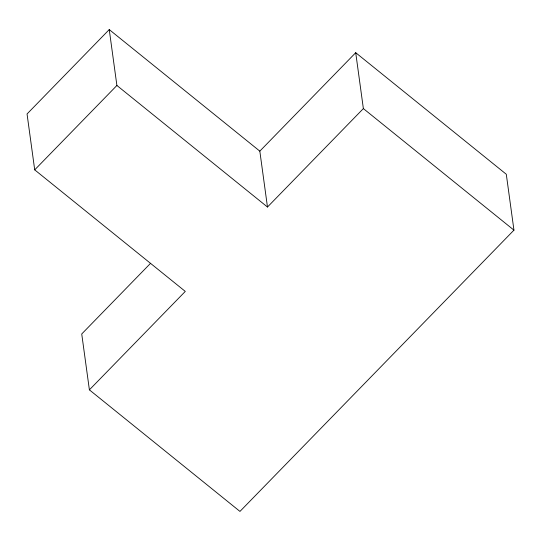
<?xml version="1.0" encoding="UTF-8"?>
<svg xmlns="http://www.w3.org/2000/svg" width="541" height="541" viewBox="0 0 541 541"><rect width="100%" height="100%" fill="white"/><g stroke="black" fill="none" stroke-linecap="round" stroke-linejoin="round"><path stroke-width="0.81" d="M259.822 151.142L109.241 29.586L27.05 113.968L34.705 169.854L185.286 291.41L89.393 389.858L239.967 511.414L513.95 230.148L506.295 174.263L355.714 52.7L259.822 151.142L267.477 207.034L363.369 108.585L355.714 52.7M34.705 169.854L116.897 85.471L109.241 29.586M150.567 263.305L81.732 333.966L89.393 389.858M363.369 108.585L513.95 230.148M116.897 85.471L267.477 207.034"/></g></svg>
